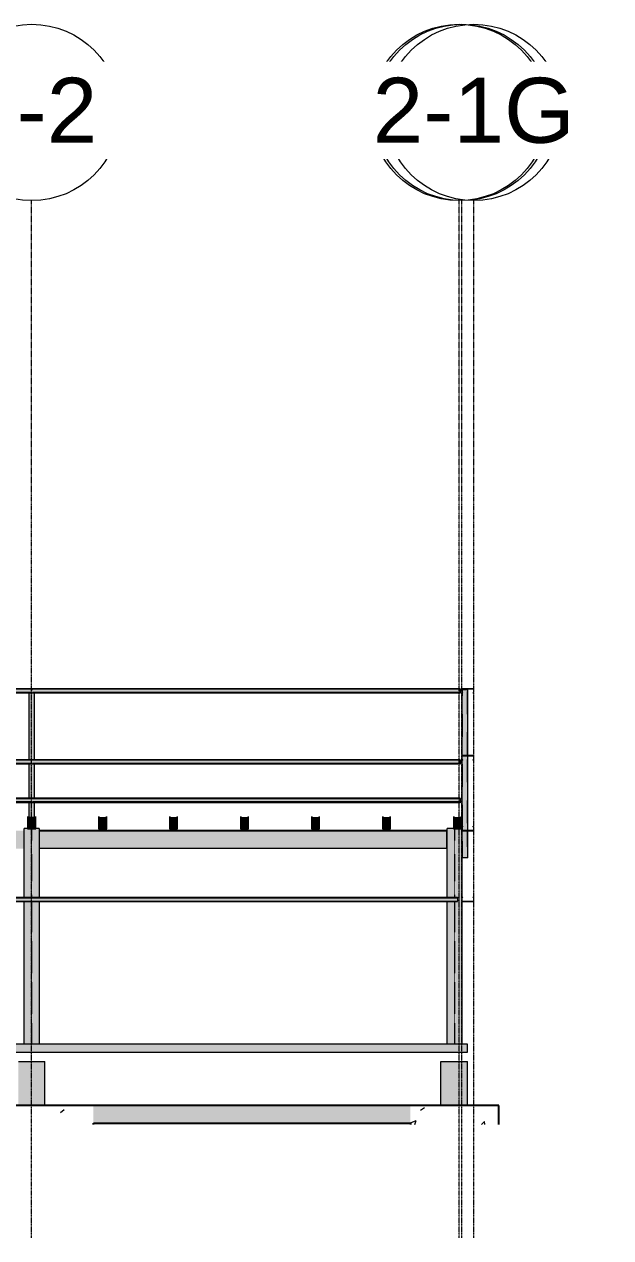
# Model space of a CAD drawing. Header units: inches. Extents: x 21954 to 47768, y -132 to 769.
# Drawn here: x 31587 to 31985, y -132 to 694 of the extents above; entities that cross this region are included whole.
import ezdxf

# ---------------------------------------------------------------- set-up
doc = ezdxf.new("R2010")
doc.units = ezdxf.units.IN
doc.header["$MEASUREMENT"] = 0
doc.linetypes.add('Grid Line 1_2_', pattern=[0.875, 0.5, -0.125, 0.125, -0.125])
doc.linetypes.add('Hidden 1_8_', pattern=[0.1875, 0.125, -0.0625])
for name, color, linetype, lineweight in [('C-BLDG-PADS', 91, 'Continuous', 9), ('S-BEAM', 12, 'Continuous', 9), ('S-COLS', 52, 'Continuous', 9), ('S-FNDN', 32, 'Continuous', 9), ('S-GRID', 1, 'Continuous', 9), ('S-GRID-IDEN', 1, 'Continuous', 9)]:
    doc.layers.add(name, color=color, linetype=linetype, lineweight=lineweight)
doc.styles.add('Arial', font='arial.ttf', dxfattribs={"height": 44.258982})
pattern_1 = [(50, (31469.516, 92.95), (68.8574, -6.02404), [7.2, -79.2]), (355, (31469.516, 92.95), (-13.3201, 72.2107), [5.76, -63.36]), (100.451, (31475.254, 92.446), (55.53753, 66.1862), [6.119, -67.31]), (46.184, (31469.52, 112.15), (102.455, -15.8907), [10.8, -118.8]), (96.636, (31478.05, 110.82), (89.7274, 93.5155), [9.179, -100.964]), (351.184, (31469.52, 112.15), (89.7283, 93.5149), [8.64, -95.04]), (21, (31479.116, 107.35), (57.30352, -38.65147), [7.2, -79.2]), (326, (31479.116, 107.35), (23.3584, 69.6146), [5.76, -63.36]), (71.451, (31483.89, 104.13), (80.66193, 30.96264), [6.119, -67.31]), (37.5, (31469.516, 92.948), (1.167627, 31.95777), [3.168, -59.424, 3.168, -61.152, -63.6]), (37.5, (31469.516, 92.948), (1.167627, 31.95777), [-126.912, 3.168, -60.432]), (7.5, (31469.516, 92.948), (25.2549, 37.86335), [3.168, -33.504, 3.168, -57.984, -24.24]), (7.5, (31469.516, 92.948), (25.2549, 37.86335), [-97.824, 3.168, -21.072]), (327.5, (31448.108, 92.948), (51.247365, -2.16529), [3.168, -20.832, 3.168, -71.712, -99.36]), (327.5, (31448.108, 92.948), (51.247365, -2.16529), [-98.88, 3.168, -96.192]), (317.5, (31438.51, 92.95), (55.98627, 9.60998), [3.168, -28.032, 3.168, -46.56, -70.56]), (317.5, (31438.51, 92.95), (55.98627, 9.60998), [-80.928, 3.168, -67.392])]

# ---------------------------------------------------------------- blocks, each defined once
blk = doc.blocks.new('Struct_Sports Complex_2015_rvt-2-Structural - Elevation - South')
at = {"layer": 'S-FNDN', "lineweight": 5}
for points in [[(25989.89, -42), (25989.89, -12), (25971.89, -12), (25971.89, -42)], [(26277.14, -42), (26277.14, -12), (26259.14, -12), (26259.14, -42)]]:
    blk.add_hatch(color=9, dxfattribs=at).paths.add_polyline_path(points, flags=0)
at = {"layer": 'S-FNDN'}
h = blk.add_hatch(dxfattribs=at)
h.set_pattern_fill('FP_3', color=256, style=0, pattern_type=2)
h.set_pattern_definition(pattern_1)
h.paths.add_polyline_path([(24303.89, -54), (24473.39, -54), (24473.39, -42), (24303.89, -42)], flags=0)
h.paths.add_polyline_path([(26238.39, -54), (26238.39, -42), (26022.89, -42), (26022.89, -54), (26087.38, -54)], flags=0)
h.paths.add_polyline_path([(22343.89, -54), (22525.27, -54), (22525.27, -42), (22343.89, -42)], flags=0)
h.paths.add_polyline_path([(22216.78, -54), (22283.89, -54), (22283.89, -42), (22103.77, -42), (22103.77, -54)], flags=0)
h.paths.add_polyline_path([(25938.89, -54), (25938.89, -42), (25733.39, -42), (25733.39, -54), (25810.9, -54)], flags=0)
h.paths.add_polyline_path([(22585.27, -54), (22765.27, -54), (22765.27, -42), (22585.27, -42)], flags=0)
h.paths.add_polyline_path([(25649.39, -54), (25649.39, -42), (25461.89, -42), (25461.89, -54), (25534.43, -54)], flags=0)
h.paths.add_polyline_path([(22825.27, -54), (23025.89, -54), (23025.89, -42), (22825.27, -42)], flags=0)
h.paths.add_polyline_path([(25341.89, -54), (25341.89, -42), (25172.39, -42), (25172.39, -54), (25257.96, -54)], flags=0)
h.paths.add_polyline_path([(23315.39, -54), (23315.39, -42), (23145.89, -42), (23145.89, -54)], flags=0)
h.paths.add_polyline_path([(25052.39, -54), (25052.39, -42), (24882.89, -42), (24882.89, -54), (24981.49, -54)], flags=0)
h.paths.add_polyline_path([(23435.39, -54), (23604.89, -54), (23604.89, -42), (23435.39, -42)], flags=0)
h.paths.add_polyline_path([(24762.89, -54), (24762.89, -42), (24593.39, -42), (24593.39, -54), (24705.02, -54)], flags=0)
h.paths.add_polyline_path([(23724.89, -54), (23894.39, -54), (23894.39, -42), (23724.89, -42)], flags=0)
h.paths.add_polyline_path([(24014.39, -54), (24183.89, -54), (24183.89, -42), (24014.39, -42)], flags=0)
h = blk.add_hatch(dxfattribs=at)
h.set_pattern_fill('FP_3', color=256, style=0, pattern_type=2)
h.set_pattern_definition(pattern_1)
h.paths.add_polyline_path([(26015.71, -55.03), (26022.89, -55.03), (26022.89, -42), (25938.89, -42), (25938.89, -55.03)], flags=0)
h = blk.add_hatch(dxfattribs=at)
h.set_pattern_fill('FP_3', color=256, style=0, pattern_type=2)
h.set_pattern_definition(pattern_1)
h.paths.add_polyline_path([(26238.39, -55.03), (26298.39, -55.03), (26298.39, -42), (26238.39, -42), (26238.39, -54)], flags=0)
at = {"layer": 'S-FNDN', "color": 250}
for p, q in [((25971.89, -12), (25989.89, -12)), ((25989.89, -42), (25989.89, -12)), ((26259.14, -12), (26277.14, -12)), ((26259.14, -42), (26259.14, -12)), ((26277.14, -42), (26277.14, -12))]:
    blk.add_line(p, q, dxfattribs=at)
at = {"layer": 'S-FNDN', "color": 7, "lineweight": 25}
for p, q in [((26022.89, -42), (25938.89, -42)), ((26238.39, -42), (26022.89, -42)), ((26298.39, -42), (26238.39, -42)), ((26298.39, -55.03), (26298.39, -42)), ((26022.89, -54), (26238.39, -54)), ((26022.89, -55.03), (26022.89, -54)), ((26238.39, -54), (26238.39, -55.03))]:
    blk.add_line(p, q, dxfattribs=at)
blk = doc.blocks.new('W-Wide Flange-Column - B2_C-V23-Structural - Elevation - South')
at = {"layer": 'S-COLS'}
h = blk.add_hatch(color=256, dxfattribs=at)
h.paths.add_polyline_path([(25985.89, 0), (25985.89, 96.7), (25975.89, 96.7), (25975.89, 0)], flags=0)
h.paths.add_polyline_path([(25985.89, 99.73), (25985.89, 146.5), (25983.64, 146.5), (25983.64, 146.23), (25978.14, 146.23), (25978.14, 146.5), (25975.89, 146.5), (25975.89, 99.73)], flags=0)
for p, q in [((25975.89, 99.73), (25975.89, 146.5)), ((25978.14, 146.5), (25975.89, 146.5)), ((25985.89, 146.5), (25983.7, 146.5)), ((25985.89, 146.5), (25985.89, 99.73)), ((25975.89, 0), (25975.89, 96.7)), ((25985.89, 96.7), (25985.89, 0))]:
    blk.add_line(p, q, dxfattribs=at)
at = {"layer": 'S-COLS', "linetype": 'Hidden 1_8_'}
for p, q in [((25980.73, 146.23), (25980.73, 99.73)), ((25981.05, 99.73), (25981.05, 146.23)), ((25980.73, 96.7), (25980.73, 0)), ((25981.05, 0), (25981.05, 96.7))]:
    blk.add_line(p, q, dxfattribs=at)
blk = doc.blocks.new('W-Wide Flange-Column - B2_B-1169488-Structural - Elevation - South')
at = {"layer": 'S-COLS'}
blk.add_hatch(color=256, dxfattribs=at).paths.add_polyline_path([(26273.39, 0), (26273.39, 146.5), (26273.14, 146.5), (26273.14, 146.23), (26267.64, 146.23), (26267.64, 146.5), (26263.39, 146.5), (26263.39, 99.73), (26270.37, 99.65), (26270.37, 96.7), (26263.39, 96.7), (26263.39, 0)], flags=0)
for p, q in [((26263.39, 99.73), (26263.39, 146.5)), ((26267.64, 146.5), (26263.39, 146.5)), ((26273.39, 146.5), (26273.14, 146.5)), ((26273.39, 126.47), (26273.39, 99.25)), ((26263.39, 0), (26263.39, 96.7)), ((26273.39, 96.88), (26273.39, 0))]:
    blk.add_line(p, q, dxfattribs=at)
at = {"layer": 'S-COLS', "linetype": 'Hidden 1_8_'}
for p, q in [((26268.23, 146.23), (26268.23, 99.73)), ((26268.55, 99.73), (26268.55, 146.23)), ((26268.23, 96.7), (26268.23, 0)), ((26268.55, 0), (26268.55, 96.7))]:
    blk.add_line(p, q, dxfattribs=at)
blk = doc.blocks.new('Girt_C - 8_D-1118435-Structural - Elevation - South')
at = {"layer": 'S-BEAM'}
h = blk.add_hatch(color=256, dxfattribs=at)
h.paths.add_polyline_path([(26281.2, 96.7), (26281.2, 96.8), (26273.58, 96.7)], flags=0)
h.paths.add_polyline_path([(26273.5, 96.88), (26273.5, 99.2), (26273.39, 99.25), (26273.39, 96.88)], flags=0)
h.paths.add_polyline_path([(26281.28, 96.88), (26281.39, 96.88), (26281.39, 99.25), (26281.28, 99.2)], flags=0)
for p, q in [((26273.96, 99.73), (26273.39, 99.25)), ((26273.39, 99.25), (26273.39, 96.88)), ((26273.5, 99.2), (26274.04, 99.65)), ((26273.5, 96.88), (26273.5, 99.2)), ((26274.04, 99.65), (26273.96, 99.73)), ((26280.82, 99.73), (26280.75, 99.65)), ((26280.75, 99.65), (26281.28, 99.2)), ((26281.39, 99.25), (26280.82, 99.73)), ((26281.28, 99.2), (26281.28, 96.88)), ((26281.39, 96.88), (26281.39, 99.25)), ((26281.2, 96.8), (26273.58, 96.8)), ((26273.58, 96.7), (26281.2, 96.7))]:
    blk.add_line(p, q, dxfattribs=at)
for centre, radius, start, end in [((26273.58, 96.88), 0.188, 180, 270), ((26273.58, 96.88), 0.0782, 183.04236, 270), ((26281.2, 96.88), 0.0782, 270, 357.87728), ((26281.2, 96.88), 0.188, 270, 0)]:
    blk.add_arc(centre, radius, start, end, dxfattribs=at)
blk = doc.blocks.new('Girt_C - 8_D-1099926-Structural - Elevation - South')
at = {"layer": 'S-BEAM'}
h = blk.add_hatch(color=256, dxfattribs=at)
h.paths.add_polyline_path([(26270.37, 99.2), (26270.37, 99.65), (22949.27, 99.65), (22949.27, 99.2), (26260.17, 99.2)], flags=0)
h.paths.add_polyline_path([(22078.54, 99.2), (22941.27, 99.2), (22941.27, 99.65), (22072.62, 99.65), (22072.62, 99.2)], flags=0)
h.paths.add_polyline_path([(22948.57, 99.4), (22948.87, 99.55), (22948.9, 99.65), (22941.66, 99.55), (22941.96, 99.4)], flags=0)
h = blk.add_hatch(color=256, dxfattribs=at)
h.paths.add_polyline_path([(24221.19, 96.88), (26270.37, 96.88), (26270.37, 99.2), (22949.27, 99.2), (22949.27, 96.88), (24152.08, 96.88)], flags=0)
h.paths.add_polyline_path([(22804.28, 96.88), (22941.27, 96.88), (22941.27, 99.2), (22072.62, 99.2), (22072.62, 96.88), (22769.72, 96.88)], flags=0)
for points in [[(26270.37, 99.65), (26270.37, 99.73), (26260.17, 99.65)], [(26270.37, 96.8), (26270.37, 96.88), (26260.17, 96.8)]]:
    blk.add_hatch(color=256, dxfattribs=at).paths.add_polyline_path(points, flags=0)
for p, q in [((22949.27, 99.73), (26270.37, 99.73)), ((22949.27, 99.65), (26270.37, 99.65)), ((22949.27, 99.2), (26270.37, 99.2)), ((26270.37, 99.73), (26270.37, 99.65)), ((26270.37, 99.65), (26270.37, 99.2)), ((26270.37, 99.2), (26270.37, 96.88)), ((22949.27, 96.88), (26270.37, 96.88)), ((26270.37, 96.88), (26270.37, 96.8))]:
    blk.add_line(p, q, dxfattribs=at)
at = {"layer": 'S-BEAM', "lineweight": 15}
for p, q in [((26270.37, 96.8), (22072.62, 96.8)), ((22072.62, 96.7), (26270.37, 96.7)), ((26270.37, 96.7), (26270.37, 96.8))]:
    blk.add_line(p, q, dxfattribs=at)
blk = doc.blocks.new('W-Wide Flange - W12X19-1098908-Structural - Elevation - South')
at = {"layer": 'S-BEAM'}
h = blk.add_hatch(color=256, dxfattribs=at)
h.paths.add_polyline_path([(24537.39, 144.7), (24818.89, 144.7), (24818.89, 145.05), (24537.39, 145.05)], flags=0)
h.paths.add_polyline_path([(26262.89, 144.7), (26262.89, 145.05), (25985.89, 145.05), (25985.89, 144.7), (26260.17, 144.7)], flags=0)
h.paths.add_polyline_path([(22804.28, 144.7), (23081.89, 144.7), (23081.89, 145.05), (22803.41, 145.05), (22803.41, 144.7)], flags=0)
h.paths.add_polyline_path([(25975.89, 144.7), (25975.89, 145.05), (25696.39, 145.05), (25696.39, 144.7), (25966.42, 144.7)], flags=0)
h.paths.add_polyline_path([(23089.89, 144.7), (23371.39, 144.7), (23371.39, 145.05), (23089.89, 145.05)], flags=0)
h.paths.add_polyline_path([(23379.39, 144.7), (23660.89, 144.7), (23660.89, 145.05), (23379.39, 145.05)], flags=0)
h.paths.add_polyline_path([(25686.39, 144.7), (25686.39, 145.05), (25405.89, 145.05), (25405.89, 144.7), (25672.67, 144.7)], flags=0)
h.paths.add_polyline_path([(23668.89, 144.7), (23950.39, 144.7), (23950.39, 145.05), (23668.89, 145.05)], flags=0)
h.paths.add_polyline_path([(25397.89, 144.7), (25397.89, 145.05), (25116.39, 145.05), (25116.39, 144.7), (25396.2, 144.7)], flags=0)
h.paths.add_polyline_path([(23958.39, 144.7), (24239.89, 144.7), (24239.89, 145.05), (23958.39, 145.05)], flags=0)
h.paths.add_polyline_path([(25108.39, 144.7), (25108.39, 145.05), (24826.89, 145.05), (24826.89, 144.7), (25102.45, 144.7)], flags=0)
h.paths.add_polyline_path([(24247.89, 144.7), (24529.39, 144.7), (24529.39, 145.05), (24247.89, 145.05)], flags=0)
h = blk.add_hatch(color=256, dxfattribs=at)
h.paths.add_polyline_path([(22803.41, 144.18), (23081.89, 144.18), (23081.89, 144.7), (22803.41, 144.63), (22803.41, 144.31)], flags=0)
h.paths.add_polyline_path([(25405.89, 144.18), (25686.39, 144.2), (25686.39, 144.7), (25405.89, 144.63), (25405.89, 144.21)], flags=0)
h.paths.add_polyline_path([(26262.89, 144.18), (26262.89, 144.7), (25985.89, 144.63), (25985.89, 144.18), (26260.17, 144.18)], flags=0)
h.paths.add_polyline_path([(23089.89, 144.18), (23371.39, 144.18), (23371.39, 144.7), (23089.89, 144.62), (23089.89, 144.3)], flags=0)
h.paths.add_polyline_path([(23379.39, 144.18), (23660.89, 144.28), (23660.89, 144.7), (23379.39, 144.62), (23379.39, 144.29)], flags=0)
h.paths.add_polyline_path([(23668.89, 144.18), (23950.39, 144.27), (23950.39, 144.7), (23668.89, 144.61), (23668.89, 144.28)], flags=0)
h.paths.add_polyline_path([(23958.39, 144.18), (24239.89, 144.26), (24239.89, 144.7), (23958.39, 144.6), (23958.39, 144.27)], flags=0)
h.paths.add_polyline_path([(25975.89, 144.18), (25975.89, 144.7), (25696.39, 144.63), (25696.39, 144.18), (25966.42, 144.18)], flags=0)
h.paths.add_polyline_path([(24247.89, 144.18), (24529.39, 144.25), (24529.39, 144.7), (24247.89, 144.6), (24247.89, 144.26)], flags=0)
h.paths.add_polyline_path([(24537.39, 144.18), (24818.89, 144.23), (24818.89, 144.7), (24537.39, 144.63), (24537.39, 144.24)], flags=0)
h.paths.add_polyline_path([(25397.89, 144.18), (25397.89, 144.7), (25116.39, 144.63), (25116.39, 144.18), (25396.2, 144.18)], flags=0)
h.paths.add_polyline_path([(24826.89, 144.18), (25108.39, 144.22), (25108.39, 144.7), (24826.89, 144.63), (24826.89, 144.23)], flags=0)
h = blk.add_hatch(color=256, dxfattribs=at)
h.paths.add_polyline_path([(22803.41, 133.73), (22941.27, 133.73), (22941.27, 144), (22949.27, 144), (22949.27, 133.73), (23081.89, 133.73), (23081.89, 144.18), (22803.41, 144.18), (22803.41, 137.28)], flags=0)
h.paths.add_polyline_path([(26260.17, 133.73), (26262.89, 133.73), (26262.89, 144.18), (25985.89, 144.18), (25985.89, 133.73), (26225.61, 133.73)], flags=0)
h.paths.add_polyline_path([(23089.89, 133.73), (23371.39, 133.73), (23371.39, 144.18), (23089.89, 144.18), (23089.89, 141.97)], flags=0)
h.paths.add_polyline_path([(25975.89, 133.73), (25975.89, 144.18), (25696.39, 144.18), (25696.39, 133.73), (25966.42, 133.73)], flags=0)
h.paths.add_polyline_path([(23379.39, 133.73), (23660.89, 133.73), (23660.89, 144.18), (23379.39, 144.18), (23379.39, 141.97)], flags=0)
h.paths.add_polyline_path([(25686.39, 133.73), (25686.39, 144.18), (25405.89, 144.18), (25405.89, 133.73), (25672.67, 133.73)], flags=0)
h.paths.add_polyline_path([(23668.89, 133.73), (23950.39, 133.73), (23950.39, 144.18), (23668.89, 144.18)], flags=0)
h.paths.add_polyline_path([(23958.39, 133.73), (24239.89, 133.73), (24239.89, 144.18), (23958.39, 144.18), (23958.39, 141.97)], flags=0)
h.paths.add_polyline_path([(25397.89, 133.73), (25397.89, 144.18), (25116.39, 144.18), (25116.39, 133.73), (25396.2, 133.73)], flags=0)
h.paths.add_polyline_path([(25108.39, 133.73), (25108.39, 144.18), (24826.89, 144.18), (24826.89, 133.73), (25102.45, 133.73)], flags=0)
h.paths.add_polyline_path([(24247.89, 133.73), (24529.39, 133.73), (24529.39, 144.18), (24247.89, 144.18), (24247.89, 141.97)], flags=0)
h.paths.add_polyline_path([(24566.78, 133.73), (24818.89, 133.73), (24818.89, 144.18), (24537.39, 144.18), (24537.39, 133.73), (24549.5, 133.73)], flags=0)
h = blk.add_hatch(color=256, dxfattribs=at)
h.paths.add_polyline_path([(26262.89, 133.2), (26262.89, 133.73), (25985.89, 133.73), (25985.89, 133.2), (26260.17, 133.2)], flags=0)
h.paths.add_polyline_path([(23950.39, 133.2), (23950.39, 133.73), (23668.89, 133.69), (23668.89, 133.2), (23944.72, 133.2)], flags=0)
h.paths.add_polyline_path([(25102.45, 133.2), (25108.39, 133.3), (25108.39, 133.73), (24826.89, 133.65), (24826.89, 133.2), (25085.17, 133.2)], flags=0)
h.paths.add_polyline_path([(22977.07, 133.2), (23081.89, 133.27), (23081.89, 133.73), (22949.27, 133.72), (22949.27, 133.2)], flags=0)
h.paths.add_polyline_path([(24774.14, 133.2), (24818.89, 133.31), (24818.89, 133.73), (24537.39, 133.66), (24537.39, 133.2), (24705.02, 133.2)], flags=0)
h.paths.add_polyline_path([(25116.39, 133.2), (25397.89, 133.29), (25397.89, 133.73), (25116.39, 133.64), (25116.39, 133.21)], flags=0)
h.paths.add_polyline_path([(22803.41, 133.2), (22941.27, 133.27), (22941.27, 133.73), (22803.41, 133.73), (22803.41, 133.22)], flags=0)
h.paths.add_polyline_path([(23958.39, 133.2), (24239.89, 133.27), (24239.89, 133.73), (23958.39, 133.68), (23958.39, 133.21)], flags=0)
h.paths.add_polyline_path([(24247.89, 133.2), (24529.39, 133.27), (24529.39, 133.73), (24247.89, 133.67), (24247.89, 133.21)], flags=0)
h.paths.add_polyline_path([(23357.22, 133.2), (23371.39, 133.27), (23371.39, 133.73), (23089.89, 133.72), (23089.89, 133.2), (23322.66, 133.2)], flags=0)
h.paths.add_polyline_path([(25975.89, 133.2), (25975.89, 133.73), (25696.39, 133.73), (25696.39, 133.2), (25966.42, 133.2)], flags=0)
h.paths.add_polyline_path([(23379.39, 133.2), (23660.89, 133.27), (23660.89, 133.73), (23379.39, 133.7), (23379.39, 133.22)], flags=0)
h.paths.add_polyline_path([(25405.89, 133.2), (25686.39, 133.29), (25686.39, 133.73), (25405.89, 133.62), (25405.89, 133.21)], flags=0)
h = blk.add_hatch(color=256, dxfattribs=at)
h.paths.add_polyline_path([(26260.17, 132.85), (26262.89, 132.85), (26262.89, 133.2), (25985.89, 133.2), (25985.89, 132.85), (26225.61, 132.85)], flags=0)
h.paths.add_polyline_path([(22804.28, 132.85), (22941.27, 132.85), (22941.27, 133.2), (22803.41, 133.2), (22803.41, 132.85)], flags=0)
h.paths.add_polyline_path([(22949.27, 132.85), (23081.89, 132.85), (23081.89, 133.2), (22949.27, 133.2)], flags=0)
h.paths.add_polyline_path([(25975.89, 132.85), (25975.89, 133.2), (25696.39, 133.2), (25696.39, 132.85), (25966.42, 132.85)], flags=0)
h.paths.add_polyline_path([(23089.89, 132.85), (23371.39, 132.85), (23371.39, 133.2), (23089.89, 133.2)], flags=0)
h.paths.add_polyline_path([(23379.39, 132.85), (23660.89, 132.85), (23660.89, 133.2), (23379.39, 133.2)], flags=0)
h.paths.add_polyline_path([(25686.39, 132.85), (25686.39, 133.2), (25405.89, 133.2), (25405.89, 132.85), (25672.67, 132.85)], flags=0)
h.paths.add_polyline_path([(23668.89, 132.85), (23950.39, 132.85), (23950.39, 133.2), (23668.89, 133.2)], flags=0)
h.paths.add_polyline_path([(25397.89, 132.85), (25397.89, 133.2), (25116.39, 133.2), (25116.39, 132.85), (25396.2, 132.85)], flags=0)
h.paths.add_polyline_path([(23958.39, 132.85), (24239.89, 132.85), (24239.89, 133.2), (23958.39, 133.2)], flags=0)
h.paths.add_polyline_path([(25108.39, 132.85), (25108.39, 133.2), (24826.89, 133.2), (24826.89, 132.85), (25102.45, 132.85)], flags=0)
h.paths.add_polyline_path([(24818.89, 132.85), (24818.89, 133.2), (24537.39, 133.2), (24537.39, 132.85), (24808.7, 132.85)], flags=0)
h.paths.add_polyline_path([(24247.89, 132.85), (24529.39, 132.85), (24529.39, 133.2), (24247.89, 133.2)], flags=0)
for p, q in [((26262.89, 145.05), (25985.89, 145.05)), ((26262.89, 144.7), (25985.89, 144.7)), ((26262.89, 145.05), (26262.89, 144.7)), ((26262.89, 144.7), (26262.89, 144.18)), ((26262.89, 144.18), (26262.89, 133.73)), ((25985.89, 133.2), (26262.89, 133.2)), ((26262.89, 132.85), (25985.89, 132.85)), ((26262.89, 133.73), (26262.89, 133.2)), ((26262.89, 133.2), (26262.89, 132.85))]:
    blk.add_line(p, q, dxfattribs=at)
blk = doc.blocks.new('Girt_C - 8_D-1124558-Structural - Elevation - South')
at = {"layer": 'S-BEAM'}
h = blk.add_hatch(color=256, dxfattribs=at)
h.paths.add_polyline_path([(25689.53, 241.37), (25687.39, 241.37), (25687.39, 239.05), (25689.53, 239.05), (25689.53, 241.37)], flags=0)
h.paths.add_polyline_path([(26272.14, 239.05), (26272.14, 241.37), (25689.64, 241.37), (25689.64, 239.05), (25690.76, 239.05), (25690.76, 240.83), (25692.02, 240.83), (25692.02, 239.05), (25980.26, 239.05), (25980.26, 240.83), (25981.52, 240.83), (25981.52, 239.05), (26225.61, 239.05)], flags=0)
h = blk.add_hatch(color=256, dxfattribs=at)
h.paths.add_polyline_path([(26225.61, 238.6), (26272.14, 238.6), (26272.14, 239.05), (25689.64, 239), (25689.17, 238.6), (26087.38, 238.6)], flags=0)
h.paths.add_polyline_path([(25687.39, 238.6), (25689.07, 238.66), (25689.53, 239.05), (25687.39, 239.05)], flags=0)
at = {"layer": 'S-BEAM', "lineweight": 15}
for p, q in [((26272.14, 241.55), (25687.39, 241.55)), ((25687.39, 241.55), (25687.39, 241.45)), ((25687.39, 241.45), (26272.14, 241.45)), ((26272.14, 241.45), (26272.14, 241.55))]:
    blk.add_line(p, q, dxfattribs=at)
at = {"layer": 'S-BEAM'}
for p, q in [((25687.39, 241.37), (25687.39, 241.45)), ((26272.14, 241.37), (25687.39, 241.37)), ((25687.39, 239.05), (25687.39, 241.37)), ((26272.14, 241.45), (26272.14, 241.37)), ((26272.14, 241.37), (26272.14, 239.05)), ((25689.53, 239.05), (25687.39, 239.05)), ((25687.39, 238.6), (25687.39, 239.05)), ((25689, 238.6), (25687.39, 238.6)), ((25687.39, 238.52), (25687.39, 238.6)), ((26272.14, 238.52), (25687.39, 238.52)), ((26272.14, 238.6), (25689.17, 238.6)), ((25690.76, 239.05), (25689.64, 239.05)), ((25980.26, 239.05), (25692.02, 239.05)), ((26272.14, 239.05), (25981.52, 239.05)), ((26272.14, 239.05), (26272.14, 238.6)), ((26272.14, 238.6), (26272.14, 238.52))]:
    blk.add_line(p, q, dxfattribs=at)
blk = doc.blocks.new('Girt_C - 8_D-1124559-Structural - Elevation - South')
at = {"layer": 'S-BEAM'}
h = blk.add_hatch(color=256, dxfattribs=at)
h.paths.add_polyline_path([(26260.17, 164.55), (26272.14, 164.55), (26272.14, 166.87), (25981.52, 166.87), (25981.52, 164.55), (26225.61, 164.55)], flags=0)
h.paths.add_polyline_path([(25698.59, 164.55), (25980.26, 164.55), (25980.26, 166.87), (25692.02, 166.87), (25692.02, 164.55)], flags=0)
blk.add_hatch(color=256, dxfattribs=at).paths.add_polyline_path([(26260.17, 164.1), (26272.14, 164.1), (26272.14, 164.55), (25691.39, 164.48), (25691.39, 164.1), (26225.61, 164.1)], flags=0)
at = {"layer": 'S-BEAM', "lineweight": 15}
for p, q in [((26272.14, 167.05), (25691.39, 167.05)), ((25691.39, 167.05), (25691.39, 166.95)), ((25691.39, 166.95), (26272.14, 166.95)), ((26272.14, 166.95), (26272.14, 167.05))]:
    blk.add_line(p, q, dxfattribs=at)
at = {"layer": 'S-BEAM'}
for p, q in [((25980.26, 166.87), (25692.02, 166.87)), ((26272.14, 166.87), (25981.52, 166.87)), ((26272.14, 166.95), (26272.14, 166.87)), ((26272.14, 166.87), (26272.14, 164.55)), ((25691.39, 164.1), (25691.39, 164.55)), ((26272.14, 164.1), (25691.39, 164.1)), ((25691.39, 164.02), (25691.39, 164.1)), ((26272.14, 164.02), (25691.39, 164.02)), ((25980.26, 164.55), (25692.02, 164.55)), ((26272.14, 164.55), (25981.52, 164.55)), ((26272.14, 164.55), (26272.14, 164.1)), ((26272.14, 164.1), (26272.14, 164.02))]:
    blk.add_line(p, q, dxfattribs=at)
blk = doc.blocks.new('Girt_C - 8_D-1125799-Structural - Elevation - South')
at = {"layer": 'S-BEAM', "lineweight": 15}
for p, q in [((26273.39, 241.37), (26273.39, 239)), ((26273.5, 239.05), (26273.5, 241.37)), ((26281.2, 241.55), (26273.58, 241.55)), ((26273.58, 241.45), (26281.2, 241.45)), ((26281.28, 241.37), (26281.28, 239.05)), ((26281.39, 239), (26281.39, 241.37)), ((26273.39, 239), (26273.96, 238.52)), ((26274.04, 238.6), (26273.5, 239.05)), ((26273.96, 238.52), (26274.04, 238.6)), ((26281.28, 239.05), (26280.75, 238.6)), ((26280.75, 238.6), (26280.82, 238.52)), ((26280.82, 238.52), (26281.39, 239))]:
    blk.add_line(p, q, dxfattribs=at)
for centre, radius, start, end in [((26273.58, 241.37), 0.188, 90, 180), ((26273.58, 241.37), 0.0782, 90, 176.95764), ((26281.2, 241.37), 0.188, 0, 90), ((26281.2, 241.37), 0.0782, 2.12272, 90)]:
    blk.add_arc(centre, radius, start, end, dxfattribs=at)
blk = doc.blocks.new('Girt_C - 8_D-1125798-Structural - Elevation - South')
at = {"layer": 'S-BEAM', "lineweight": 15}
for p, q in [((26273.39, 195.87), (26273.39, 193.5)), ((26273.39, 193.5), (26273.96, 193.02)), ((26273.5, 193.55), (26273.5, 195.87)), ((26274.04, 193.1), (26273.5, 193.55)), ((26281.2, 196.05), (26273.58, 196.05)), ((26273.58, 195.95), (26281.2, 195.95)), ((26273.96, 193.02), (26274.04, 193.1)), ((26281.28, 193.55), (26280.75, 193.1)), ((26280.75, 193.1), (26280.82, 193.02)), ((26280.82, 193.02), (26281.39, 193.5)), ((26281.28, 195.87), (26281.28, 193.55)), ((26281.39, 193.5), (26281.39, 195.87))]:
    blk.add_line(p, q, dxfattribs=at)
for centre, radius, start, end in [((26273.58, 195.87), 0.188, 90, 180), ((26273.58, 195.87), 0.0782, 90, 176.95764), ((26281.2, 195.87), 0.188, 0, 90), ((26281.2, 195.87), 0.0782, 2.12272, 90)]:
    blk.add_arc(centre, radius, start, end, dxfattribs=at)
blk = doc.blocks.new('Girt_C - 8_D-1121963-Structural - Elevation - South')
at = {"layer": 'S-BEAM', "lineweight": 15}
for p, q in [((26273.96, 147.98), (26273.39, 147.5)), ((26273.39, 147.5), (26273.39, 145.13)), ((26273.5, 147.45), (26274.04, 147.9)), ((26273.5, 145.13), (26273.5, 147.45)), ((26281.2, 145.05), (26273.58, 145.05)), ((26273.58, 144.95), (26281.2, 144.95)), ((26274.04, 147.9), (26273.96, 147.98)), ((26280.82, 147.98), (26280.75, 147.9)), ((26280.75, 147.9), (26281.28, 147.45)), ((26281.39, 147.5), (26280.82, 147.98)), ((26281.28, 147.45), (26281.28, 145.13)), ((26281.39, 145.13), (26281.39, 147.5))]:
    blk.add_line(p, q, dxfattribs=at)
for centre, radius, start, end in [((26273.58, 145.13), 0.188, 180, 270), ((26273.58, 145.13), 0.0782, 182.12272, 270), ((26281.2, 145.13), 0.188, 270, 0), ((26281.2, 145.13), 0.0782, 270, 356.95764)]:
    blk.add_arc(centre, radius, start, end, dxfattribs=at)
blk = doc.blocks.new('HSS-Hollow Structural Section-Column - HSS4X4X1_4-1159181-Structural - Elevation - South')
at = {"layer": 'S-COLS', "linetype": 'Hidden 1_8_'}
for p, q in [((26273.62, 240.83), (26273.62, 238.95)), ((26277.16, 196.05), (26277.16, 240.83)), ((26273.62, 238.8), (26273.62, 196.05)), ((26273.62, 195.95), (26273.62, 193.45)), ((26273.62, 193.3), (26273.62, 147.7)), ((26277.16, 145.05), (26277.16, 195.95)), ((26273.62, 147.55), (26273.62, 145.05)), ((26273.62, 144.95), (26273.62, 126.47)), ((26277.16, 126.47), (26277.16, 144.95))]:
    blk.add_line(p, q, dxfattribs=at)
blk = doc.blocks.new('Dimension Lumber - 5_5 x 7_5 Glulam-1166125-Structural - Elevation - South')
at = {"layer": 'S-BEAM'}
for points in [[(25982.14, 153.73), (25983.64, 153.73), (25983.64, 154.73), (25982.89, 154.73), (25982.79, 154.05), (25978.89, 154.05), (25978.89, 154.73), (25978.14, 154.73), (25978.14, 153.73), (25982.14, 153.73)], [(25983.64, 146.23), (25983.64, 153.73), (25978.14, 153.73), (25978.14, 146.23)]]:
    blk.add_hatch(color=256, dxfattribs=at).paths.add_polyline_path(points, flags=0)
for p, q in [((25978.14, 154.73), (25978.14, 153.73)), ((25983.64, 153.73), (25983.64, 154.73))]:
    blk.add_line(p, q, dxfattribs=at)
at = {"layer": 'S-BEAM', "lineweight": 15}
for p, q in [((25983.64, 153.73), (25978.14, 153.73)), ((25978.14, 153.73), (25978.14, 146.23)), ((25983.64, 146.23), (25983.64, 153.73)), ((25978.14, 146.23), (25983.64, 146.23))]:
    blk.add_line(p, q, dxfattribs=at)
blk = doc.blocks.new('Grid - Grid Head - Circle-14747-Structural - Elevation - South')
at = {"layer": 'S-GRID-IDEN'}
blk.add_circle((23085.89, 633.76), 60, dxfattribs=at)

msp = doc.modelspace()

# ---------------------------------------------------------------- hatches: boundary and pattern name
at = {"layer": 'C-BLDG-PADS', "lineweight": 5}
msp.add_hatch(color=256, dxfattribs=at).paths.add_polyline_path([(31698.24, -6), (31887.76, -6), (31887.76, 0), (27677.01, 0), (27677.01, -6), (31421.77, -6)], flags=0)
at = {"layer": 'S-COLS', "lineweight": 5}
h = msp.add_hatch(color=256, dxfattribs=at)
h.paths.add_polyline_path([(31591.76, 154.05), (31593.76, 154.05), (31593.65, 164.02), (31589.76, 164.02), (31589.86, 154.05), (31591.31, 154.05)], flags=0)
h.paths.add_polyline_path([(31591.7, 164.48), (31592.39, 164.55), (31592.34, 166.92), (31591.69, 166.95), (31591.12, 166.87), (31591.12, 164.55), (31591.31, 164.48)], flags=0)
h.paths.add_polyline_path([(31593.56, 167.05), (31593.76, 167.05), (31593.7, 190.27), (31589.76, 190.27), (31589.86, 167.05), (31593.52, 167.05)], flags=0)
h.paths.add_polyline_path([(31592.2, 190.73), (31592.39, 190.8), (31592.34, 193.17), (31591.76, 193.2), (31591.12, 193.12), (31591.14, 190.79), (31591.57, 190.73), (31592.01, 190.73)], flags=0)
h.paths.add_polyline_path([(31591.56, 193.3), (31593.76, 193.3), (31593.75, 238.52), (31589.76, 238.52), (31589.81, 193.3), (31591.31, 193.3)], flags=0)
h.paths.add_polyline_path([(31591.31, 238.98), (31592.39, 239.05), (31592.39, 240.83), (31591.12, 240.83), (31591.12, 239.05)], flags=0)
h = msp.add_hatch(color=256, dxfattribs=at)
h.paths.add_polyline_path([(31884.49, 126.47), (31884.72, 126.47), (31884.69, 144.95), (31884.72, 145.05), (31884.68, 147.71), (31884.37, 147.45), (31884.32, 126.47)], flags=0)
h.paths.add_polyline_path([(31884.26, 147.5), (31884.72, 147.98), (31884.72, 193.11), (31884.26, 193.5), (31884.26, 147.98)], flags=0)
h.paths.add_polyline_path([(31884.72, 193.25), (31884.72, 195.95), (31884.72, 196.05), (31884.72, 238.61), (31884.26, 239), (31884.37, 193.55), (31884.59, 193.37)], flags=0)
h.paths.add_polyline_path([(31884.72, 238.75), (31884.72, 240.83), (31884.37, 240.83), (31884.43, 239), (31884.49, 238.94)], flags=0)
h = msp.add_hatch(color=256, dxfattribs=at)
h.paths.add_polyline_path([(31887.79, 126.47), (31887.79, 144.95), (31884.72, 144.95), (31884.72, 126.47)], flags=0)
h.paths.add_polyline_path([(31887.79, 145.05), (31887.79, 195.95), (31884.72, 195.95), (31884.83, 193.16), (31884.72, 193.11), (31884.83, 147.98), (31884.83, 147.84), (31884.72, 147.75), (31884.83, 145.05), (31884.9, 145.05)], flags=0)
h.paths.add_polyline_path([(31884.72, 196.05), (31887.79, 196.05), (31887.79, 240.83), (31884.72, 240.83), (31884.83, 238.66), (31884.72, 238.61), (31884.72, 207.64)], flags=0)
h = msp.add_hatch(color=256, dxfattribs=at)
h.paths.add_polyline_path([(31888.02, 126.47), (31888.26, 126.47), (31888.17, 144.95), (31887.79, 144.95), (31887.79, 126.47)], flags=0)
h.paths.add_polyline_path([(31888.02, 145.05), (31888.26, 145.05), (31888.19, 195.95), (31887.79, 195.95), (31887.79, 145.05), (31887.99, 145.05)], flags=0)
h.paths.add_polyline_path([(31888.02, 196.05), (31888.26, 196.05), (31888.19, 240.83), (31887.79, 240.83), (31887.88, 196.05)], flags=0)

# ---------------------------------------------------------------- linework, layer by layer
at = {"layer": 'C-BLDG-PADS'}
for p, q in [((28560.13, 0), (31887.76, 0)), ((31887.76, 0), (31887.76, -6)), ((31887.76, -6), (27677.01, -6))]:
    msp.add_line(p, q, dxfattribs=at)
at = {"layer": 'S-COLS'}
for p, q in [((31592.4, 240.83), (31591.11, 240.83)), ((31884.72, 240.83), (31884.36, 240.83)), ((31887.79, 240.83), (31884.72, 240.83)), ((31888.26, 240.83), (31887.79, 240.83)), ((31888.26, 196.05), (31888.26, 240.83)), ((31589.76, 238.52), (31589.76, 193.3)), ((31593.76, 193.3), (31593.76, 238.52)), ((31884.26, 239), (31884.26, 195.87)), ((31589.76, 190.27), (31589.76, 167.05)), ((31593.76, 167.05), (31593.76, 190.27)), ((31884.26, 193.5), (31884.26, 147.5)), ((31888.26, 145.05), (31888.26, 195.95)), ((31589.76, 164.02), (31589.76, 154.05)), ((31593.76, 154.05), (31593.76, 164.02)), ((31593.76, 154.05), (31589.76, 154.05)), ((31884.26, 145.13), (31884.26, 126.47)), ((31888.26, 126.47), (31888.26, 144.95)), ((31884.72, 126.47), (31884.26, 126.47)), ((31887.79, 126.47), (31884.72, 126.47)), ((31888.26, 126.47), (31887.79, 126.47))]:
    msp.add_line(p, q, dxfattribs=at)
at = {"layer": 'S-GRID', "linetype": 'Grid Line 1_2_'}
for p, q in [((31591.76, -132), (31591.76, 573.76)), ((31591.76, -132), (31591.76, 573.76)), ((31882.26, -132), (31882.26, 573.76)), ((31884.26, -132), (31884.26, 573.76)), ((31892.26, -132), (31892.26, 573.76)), ((31892.26, -132), (31892.26, 573.76))]:
    msp.add_line(p, q, dxfattribs=at)

# ---------------------------------------------------------------- block references
at = {"color": 10, "lineweight": 5}
msp.add_blockref('Struct_Sports Complex_2015_rvt-2-Structural - Elevation - South', (5610.87, 0), dxfattribs=at)
at = {"layer": 'S-BEAM'}
for name, p in [('Girt_C - 8_D-1124558-Structural - Elevation - South', (5610.87, 0)), ('Girt_C - 8_D-1125799-Structural - Elevation - South', (5610.87, 0)), ('Girt_C - 8_D-1124559-Structural - Elevation - South', (5610.87, 26.25)), ('Girt_C - 8_D-1125798-Structural - Elevation - South', (5610.87, 0)), ('Girt_C - 8_D-1124559-Structural - Elevation - South', (5610.87, 0)), ('Dimension Lumber - 5_5 x 7_5 Glulam-1166125-Structural - Elevation - South', (5610.87, 0)), ('Dimension Lumber - 5_5 x 7_5 Glulam-1166125-Structural - Elevation - South', (5659.12, 0)), ('Dimension Lumber - 5_5 x 7_5 Glulam-1166125-Structural - Elevation - South', (5707.37, 0)), ('Dimension Lumber - 5_5 x 7_5 Glulam-1166125-Structural - Elevation - South', (5755.62, 0)), ('Dimension Lumber - 5_5 x 7_5 Glulam-1166125-Structural - Elevation - South', (5803.87, 0)), ('Dimension Lumber - 5_5 x 7_5 Glulam-1166125-Structural - Elevation - South', (5852.12, 0)), ('Dimension Lumber - 5_5 x 7_5 Glulam-1166125-Structural - Elevation - South', (5900.37, 0)), ('W-Wide Flange - W12X19-1098908-Structural - Elevation - South', (5610.87, 0)), ('Girt_C - 8_D-1121963-Structural - Elevation - South', (5610.87, 0)), ('Girt_C - 8_D-1099926-Structural - Elevation - South', (5610.87, 0)), ('Girt_C - 8_D-1118435-Structural - Elevation - South', (5610.87, 0))]:
    msp.add_blockref(name, p, dxfattribs=at)
at = {"layer": 'S-COLS', "linetype": 'Hidden 1_8_'}
msp.add_blockref('HSS-Hollow Structural Section-Column - HSS4X4X1_4-1159181-Structural - Elevation - South', (5610.87, 0), dxfattribs=at)
at = {"layer": 'S-COLS'}
for name in ['W-Wide Flange-Column - B2_C-V23-Structural - Elevation - South', 'W-Wide Flange-Column - B2_B-1169488-Structural - Elevation - South']:
    msp.add_blockref(name, (5610.87, 0), dxfattribs=at)
at = {"layer": 'S-GRID-IDEN'}
for p in [(8505.87, 0), (8806.37, 0)]:
    msp.add_blockref('Grid - Grid Head - Circle-14747-Structural - Elevation - South', p, dxfattribs=at)

# ---------------------------------------------------------------- next in the draw order: texts
at = {"layer": 'S-GRID-IDEN', "char_height": 44.259, "attachment_point": 2, "line_spacing_factor": 0.938532, "style": 'Arial', "bg_fill": 3, "box_fill_scale": 1.25, "bg_fill_color": 0, "bg_fill_transparency": 0}
for s, insert, width in [('1-2', (31591.75, 657.36), 106.38), ('1-1G', (31892.25, 657.36), 163.62)]:
    msp.add_mtext(s, dxfattribs=dict(at, insert=insert, width=width))

# ---------------------------------------------------------------- next in the draw order: block references
at = {"layer": 'S-GRID-IDEN'}
for p in [(8505.87, 0), (8798.37, 0)]:
    msp.add_blockref('Grid - Grid Head - Circle-14747-Structural - Elevation - South', p, dxfattribs=at)

# ---------------------------------------------------------------- next in the draw order: texts
at = {"layer": 'S-GRID-IDEN', "char_height": 44.259, "width": 106.38, "attachment_point": 2, "line_spacing_factor": 0.938532, "style": 'Arial', "bg_fill": 3, "box_fill_scale": 1.25, "bg_fill_color": 0, "bg_fill_transparency": 0}
for s, insert in [('2-2', (31591.75, 657.36)), ('2-1', (31884.25, 657.36))]:
    msp.add_mtext(s, dxfattribs=dict(at, insert=insert))

# ---------------------------------------------------------------- next in the draw order: block references
at = {"layer": 'S-GRID-IDEN'}
msp.add_blockref('Grid - Grid Head - Circle-14747-Structural - Elevation - South', (8796.37, 0), dxfattribs=at)

# ---------------------------------------------------------------- next in the draw order: texts
at = {"layer": 'S-GRID-IDEN', "insert": (31882.25, 657.36), "char_height": 44.259, "width": 184.14, "attachment_point": 2, "line_spacing_factor": 0.938532, "style": 'Arial', "bg_fill": 3, "box_fill_scale": 1.25, "bg_fill_color": 0, "bg_fill_transparency": 0}
msp.add_mtext('1-1.G', dxfattribs=at)

# ---------------------------------------------------------------- next in the draw order: block references
at = {"layer": 'S-GRID-IDEN'}
msp.add_blockref('Grid - Grid Head - Circle-14747-Structural - Elevation - South', (8806.37, 0), dxfattribs=at)

# ---------------------------------------------------------------- next in the draw order: texts
at = {"layer": 'S-GRID-IDEN', "insert": (31892.25, 657.36), "char_height": 44.259, "width": 163.62, "attachment_point": 2, "line_spacing_factor": 0.938532, "style": 'Arial', "bg_fill": 3, "box_fill_scale": 1.25, "bg_fill_color": 0, "bg_fill_transparency": 0}
msp.add_mtext('2-1G', dxfattribs=at)

doc.saveas('drawing.dxf')
